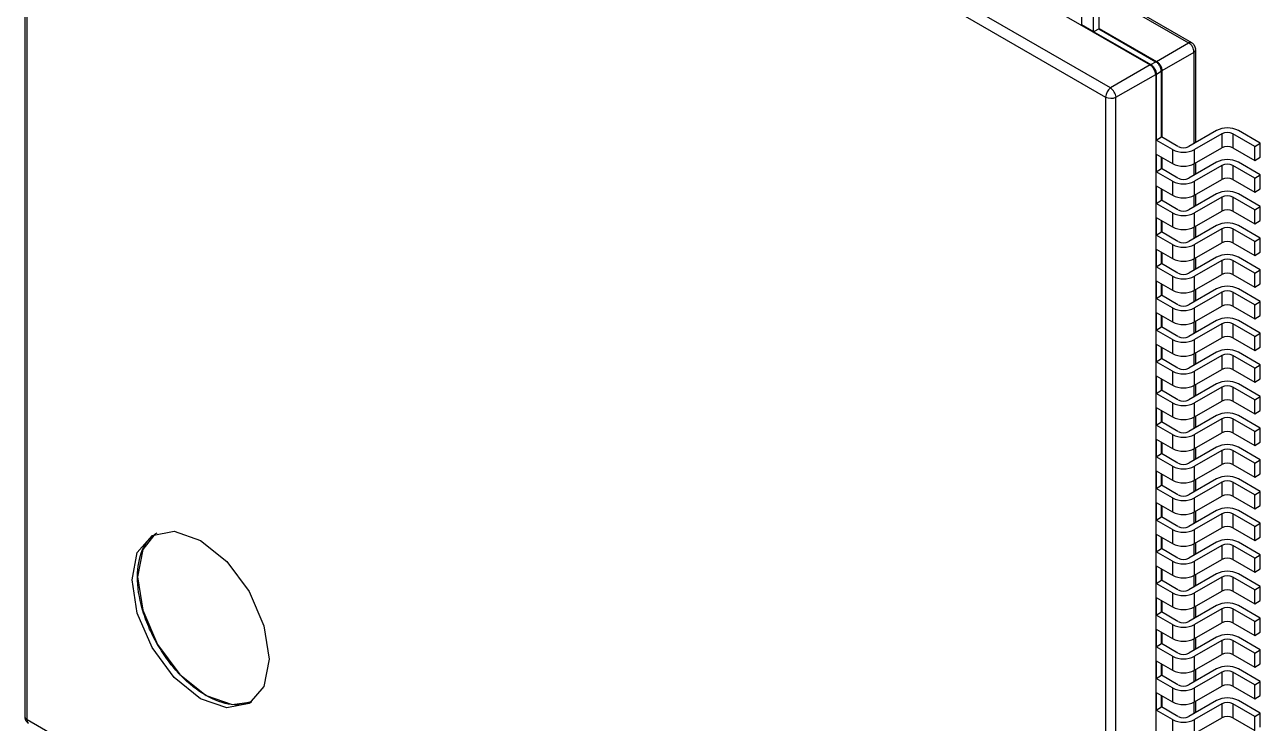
# Paper-space layout 'Layout1' of a CAD drawing. Header units: millimetres. Extents: x 0 to 841, y 0 to 594.
# Drawn here: x 490.45 to 522.3, y 153.43 to 171.45 of the extents above; entities that cross this region are included whole.
import ezdxf

# ---------------------------------------------------------------- set-up
doc = ezdxf.new("R2010")
doc.units = ezdxf.units.MM
doc.layers.get('0').update_dxf_attribs({"lineweight": 50})

psp = doc.layouts.get("Layout1")

# ---------------------------------------------------------------- linework, layer by layer
at = {"color": 18, "linetype": 'Continuous', "lineweight": 25, "true_color": 0x000000}
for p, q in [((491.467, 186.575), (519.469, 170.411)), ((490.453, 185.718), (490.453, 153.608)), ((518.445, 169.819), (490.638, 185.872)), ((490.512, 185.636), (518.318, 169.584)), ((490.512, 153.526), (490.512, 185.636)), ((518.417, 172.156), (520.454, 170.979)), ((520.54, 170.982), (518.462, 172.181)), ((517.694, 171.934), (517.694, 171.444)), ((518.005, 171.265), (518.005, 171.755)), ((518.147, 171.346), (518.147, 171.836)), ((518.005, 171.265), (517.694, 171.444)), ((518.147, 171.346), (518.005, 171.265)), ((518.013, 171.269), (519.484, 170.42)), ((518.139, 171.342), (519.61, 170.493)), ((518.147, 171.354), (519.625, 170.501)), ((519.625, 170.501), (520.454, 170.979)), ((520.595, 170.736), (519.766, 170.257)), ((520.595, 170.736), (520.595, 168.383)), ((520.64, 168.409), (520.64, 170.808)), ((519.469, 170.411), (518.445, 169.819)), ((519.469, 170.411), (519.484, 170.42)), ((519.484, 170.42), (519.61, 170.493)), ((519.61, 170.493), (519.625, 170.501)), ((518.585, 169.576), (519.61, 170.167)), ((519.625, 170.175), (519.61, 170.167)), ((519.61, 170.167), (519.61, 137.832)), ((519.625, 170.175), (519.752, 170.248)), ((519.625, 168.477), (519.625, 170.175)), ((519.766, 170.257), (519.752, 170.248)), ((519.752, 170.248), (519.752, 168.55)), ((519.766, 170.257), (519.766, 168.55)), ((518.318, 169.584), (518.318, 137.474)), ((518.585, 137.466), (518.585, 169.576)), ((519.618, 168.472), (519.759, 168.554)), ((520.183, 168.309), (519.759, 168.554)), ((521.173, 168.717), (520.466, 168.309)), ((521.315, 168.636), (520.608, 168.227)), ((521.315, 168.636), (521.315, 168.276)), ((522.163, 168.309), (521.598, 168.636)), ((521.598, 168.636), (521.598, 168.276)), ((522.305, 168.391), (521.739, 168.717)), ((520.042, 168.227), (519.618, 168.472)), ((519.618, 168.113), (519.618, 168.472)), ((520.042, 168.227), (520.042, 167.868)), ((520.608, 167.868), (521.315, 168.276)), ((520.608, 167.868), (520.608, 168.227)), ((521.598, 168.276), (522.163, 167.95)), ((522.163, 168.309), (522.305, 168.391)), ((522.163, 167.95), (522.163, 168.309)), ((522.305, 168.031), (522.305, 168.391)), ((519.618, 168.113), (520.042, 167.868)), ((519.625, 167.66), (519.625, 168.109)), ((519.752, 168.036), (519.752, 167.733)), ((519.766, 168.028), (519.766, 167.734)), ((521.173, 167.901), (520.466, 167.492)), ((520.595, 167.861), (520.595, 167.567)), ((520.64, 167.593), (520.64, 167.887)), ((522.305, 167.574), (521.739, 167.901)), ((522.163, 167.95), (522.305, 168.031)), ((519.618, 167.656), (519.759, 167.737)), ((520.042, 167.411), (519.618, 167.656)), ((519.618, 167.296), (519.618, 167.656)), ((520.183, 167.492), (519.759, 167.737)), ((521.315, 167.819), (520.608, 167.411)), ((521.315, 167.819), (521.315, 167.46)), ((522.163, 167.492), (521.598, 167.819)), ((521.598, 167.819), (521.598, 167.46)), ((522.163, 167.492), (522.305, 167.574)), ((522.305, 167.215), (522.305, 167.574)), ((519.618, 167.296), (520.042, 167.052)), ((519.625, 166.844), (519.625, 167.292)), ((520.042, 167.411), (520.042, 167.052)), ((520.608, 167.052), (521.315, 167.46)), ((520.608, 167.052), (520.608, 167.411)), ((521.598, 167.46), (522.163, 167.133)), ((522.163, 167.133), (522.163, 167.492)), ((519.618, 166.839), (519.759, 166.921)), ((519.752, 167.219), (519.752, 166.917)), ((520.183, 166.676), (519.759, 166.921)), ((519.766, 167.211), (519.766, 166.917)), ((521.173, 167.084), (520.466, 166.676)), ((520.595, 167.045), (520.595, 166.75)), ((521.315, 167.003), (520.608, 166.594)), ((520.64, 166.776), (520.64, 167.07)), ((521.315, 167.003), (521.315, 166.643)), ((522.163, 166.676), (521.598, 167.003)), ((521.598, 167.003), (521.598, 166.643)), ((522.305, 166.758), (521.739, 167.084)), ((522.163, 167.133), (522.305, 167.215)), ((520.042, 166.594), (519.618, 166.839)), ((519.618, 166.48), (519.618, 166.839)), ((520.042, 166.594), (520.042, 166.235)), ((520.608, 166.235), (521.315, 166.643)), ((520.608, 166.235), (520.608, 166.594)), ((521.598, 166.643), (522.163, 166.317)), ((522.163, 166.676), (522.305, 166.758)), ((522.163, 166.317), (522.163, 166.676)), ((522.305, 166.398), (522.305, 166.758)), ((519.618, 166.48), (520.042, 166.235)), ((519.625, 166.027), (519.625, 166.476)), ((519.752, 166.403), (519.752, 166.1)), ((519.766, 166.395), (519.766, 166.101)), ((521.173, 166.268), (520.466, 165.859)), ((522.305, 165.941), (521.739, 166.268)), ((522.163, 166.317), (522.305, 166.398)), ((519.618, 166.023), (519.759, 166.104)), ((520.042, 165.778), (519.618, 166.023)), ((519.618, 165.663), (519.618, 166.023)), ((520.183, 165.859), (519.759, 166.104)), ((520.595, 166.228), (520.595, 165.934)), ((521.315, 166.186), (520.608, 165.778)), ((520.64, 165.959), (520.64, 166.253)), ((521.315, 166.186), (521.315, 165.827)), ((522.163, 165.859), (521.598, 166.186)), ((521.598, 166.186), (521.598, 165.827)), ((519.618, 165.663), (520.042, 165.418)), ((519.625, 165.21), (519.625, 165.659)), ((520.042, 165.778), (520.042, 165.418)), ((520.608, 165.418), (521.315, 165.827)), ((520.608, 165.418), (520.608, 165.778)), ((521.598, 165.827), (522.163, 165.5)), ((522.163, 165.859), (522.305, 165.941)), ((522.163, 165.5), (522.163, 165.859)), ((522.305, 165.582), (522.305, 165.941)), ((519.752, 165.586), (519.752, 165.284)), ((519.766, 165.578), (519.766, 165.284)), ((521.173, 165.451), (520.466, 165.043)), ((520.595, 165.412), (520.595, 165.117)), ((521.315, 165.369), (520.608, 164.961)), ((520.64, 165.143), (520.64, 165.437)), ((521.315, 165.369), (521.315, 165.01)), ((522.163, 165.043), (521.598, 165.369)), ((521.598, 165.369), (521.598, 165.01)), ((522.305, 165.125), (521.739, 165.451)), ((522.163, 165.5), (522.305, 165.582)), ((519.618, 165.206), (519.759, 165.288)), ((520.042, 164.961), (519.618, 165.206)), ((519.618, 164.847), (519.618, 165.206)), ((520.183, 165.043), (519.759, 165.288)), ((520.608, 164.602), (521.315, 165.01)), ((521.598, 165.01), (522.163, 164.684)), ((522.163, 165.043), (522.305, 165.125)), ((522.163, 164.684), (522.163, 165.043)), ((522.305, 164.765), (522.305, 165.125)), ((519.618, 164.847), (520.042, 164.602)), ((519.625, 164.394), (519.625, 164.843)), ((519.752, 164.77), (519.752, 164.467)), ((519.766, 164.761), (519.766, 164.467)), ((520.042, 164.961), (520.042, 164.602)), ((520.608, 164.602), (520.608, 164.961)), ((522.163, 164.684), (522.305, 164.765)), ((519.618, 164.39), (519.759, 164.471)), ((520.042, 164.145), (519.618, 164.39)), ((519.618, 164.03), (519.618, 164.39)), ((520.183, 164.226), (519.759, 164.471)), ((521.173, 164.635), (520.466, 164.226)), ((520.595, 164.595), (520.595, 164.301)), ((521.315, 164.553), (520.608, 164.145)), ((520.64, 164.326), (520.64, 164.62)), ((521.315, 164.553), (521.315, 164.194)), ((522.163, 164.226), (521.598, 164.553)), ((521.598, 164.553), (521.598, 164.194)), ((522.305, 164.308), (521.739, 164.635)), ((520.042, 164.145), (520.042, 163.785)), ((520.608, 163.785), (521.315, 164.194)), ((520.608, 163.785), (520.608, 164.145)), ((521.598, 164.194), (522.163, 163.867)), ((522.163, 164.226), (522.305, 164.308)), ((522.163, 163.867), (522.163, 164.226)), ((522.305, 163.949), (522.305, 164.308)), ((519.618, 164.03), (520.042, 163.785)), ((519.625, 163.577), (519.625, 164.026)), ((519.752, 163.953), (519.752, 163.65)), ((519.766, 163.945), (519.766, 163.651)), ((521.173, 163.818), (520.466, 163.41)), ((520.595, 163.778), (520.595, 163.484)), ((521.315, 163.736), (520.608, 163.328)), ((520.64, 163.51), (520.64, 163.804)), ((521.315, 163.736), (521.315, 163.377)), ((522.163, 163.41), (521.598, 163.736)), ((521.598, 163.736), (521.598, 163.377)), ((522.305, 163.491), (521.739, 163.818)), ((522.163, 163.867), (522.305, 163.949)), ((519.618, 163.573), (519.759, 163.655)), ((520.042, 163.328), (519.618, 163.573)), ((519.618, 163.214), (519.618, 163.573)), ((520.183, 163.41), (519.759, 163.655)), ((522.163, 163.41), (522.305, 163.491)), ((522.163, 163.051), (522.163, 163.41)), ((522.305, 163.132), (522.305, 163.491)), ((519.618, 163.214), (520.042, 162.969)), ((519.625, 162.761), (519.625, 163.21)), ((519.752, 163.136), (519.752, 162.834)), ((519.766, 163.128), (519.766, 162.834)), ((520.042, 163.328), (520.042, 162.969)), ((520.608, 162.969), (521.315, 163.377)), ((520.608, 162.969), (520.608, 163.328)), ((521.598, 163.377), (522.163, 163.051)), ((522.163, 163.051), (522.305, 163.132)), ((519.618, 162.757), (519.759, 162.838)), ((520.183, 162.593), (519.759, 162.838)), ((521.173, 163.001), (520.466, 162.593)), ((520.595, 162.962), (520.595, 162.668)), ((521.315, 162.92), (520.608, 162.512)), ((520.64, 162.693), (520.64, 162.987)), ((521.315, 162.92), (521.315, 162.561)), ((522.163, 162.593), (521.598, 162.92)), ((521.598, 162.92), (521.598, 162.561)), ((522.305, 162.675), (521.739, 163.001)), ((520.042, 162.512), (519.618, 162.757)), ((519.618, 162.397), (519.618, 162.757)), ((520.042, 162.512), (520.042, 162.152)), ((520.608, 162.152), (521.315, 162.561)), ((520.608, 162.152), (520.608, 162.512)), ((521.598, 162.561), (522.163, 162.234)), ((522.163, 162.593), (522.305, 162.675)), ((522.163, 162.234), (522.163, 162.593)), ((522.305, 162.316), (522.305, 162.675)), ((519.618, 162.397), (520.042, 162.152)), ((519.625, 161.944), (519.625, 162.393)), ((519.752, 162.32), (519.752, 162.017)), ((519.766, 162.312), (519.766, 162.018)), ((521.173, 162.185), (520.466, 161.777)), ((520.595, 162.145), (520.595, 161.851)), ((520.64, 161.877), (520.64, 162.171)), ((522.305, 161.858), (521.739, 162.185)), ((522.163, 162.234), (522.305, 162.316)), ((519.618, 161.94), (519.759, 162.022)), ((520.042, 161.695), (519.618, 161.94)), ((519.618, 161.581), (519.618, 161.94)), ((520.183, 161.777), (519.759, 162.022)), ((521.315, 162.103), (520.608, 161.695)), ((521.315, 162.103), (521.315, 161.744)), ((522.163, 161.777), (521.598, 162.103)), ((521.598, 162.103), (521.598, 161.744)), ((522.163, 161.777), (522.305, 161.858)), ((522.305, 161.499), (522.305, 161.858)), ((519.618, 161.581), (520.042, 161.336)), ((519.625, 161.128), (519.625, 161.576)), ((519.752, 161.503), (519.752, 161.201)), ((519.766, 161.495), (519.766, 161.201)), ((520.042, 161.695), (520.042, 161.336)), ((520.608, 161.336), (521.315, 161.744)), ((520.608, 161.336), (520.608, 161.695)), ((521.598, 161.744), (522.163, 161.417)), ((522.163, 161.417), (522.163, 161.777)), ((522.163, 161.417), (522.305, 161.499)), ((519.618, 161.123), (519.759, 161.205)), ((520.183, 160.96), (519.759, 161.205)), ((521.173, 161.368), (520.466, 160.96)), ((520.595, 161.329), (520.595, 161.034)), ((521.315, 161.287), (520.608, 160.879)), ((520.64, 161.06), (520.64, 161.354)), ((521.315, 161.287), (521.315, 160.927)), ((522.163, 160.96), (521.598, 161.287)), ((521.598, 161.287), (521.598, 160.927)), ((522.305, 161.042), (521.739, 161.368)), ((520.042, 160.879), (519.618, 161.123)), ((519.618, 160.764), (519.618, 161.123)), ((520.042, 160.879), (520.042, 160.519)), ((520.608, 160.519), (521.315, 160.927)), ((520.608, 160.519), (520.608, 160.879)), ((521.598, 160.927), (522.163, 160.601)), ((522.163, 160.96), (522.305, 161.042)), ((522.163, 160.601), (522.163, 160.96)), ((522.305, 160.683), (522.305, 161.042)), ((519.618, 160.764), (520.042, 160.519)), ((519.625, 160.311), (519.625, 160.76)), ((519.752, 160.687), (519.752, 160.384)), ((519.766, 160.679), (519.766, 160.385)), ((521.173, 160.552), (520.466, 160.144)), ((520.64, 160.244), (520.64, 160.538)), ((522.305, 160.225), (521.739, 160.552)), ((522.163, 160.601), (522.305, 160.683)), ((519.618, 160.307), (519.759, 160.389)), ((520.042, 160.062), (519.618, 160.307)), ((519.618, 159.948), (519.618, 160.307)), ((520.183, 160.144), (519.759, 160.389)), ((520.595, 160.512), (520.595, 160.218)), ((521.315, 160.47), (520.608, 160.062)), ((521.315, 160.47), (521.315, 160.111)), ((522.163, 160.144), (521.598, 160.47)), ((521.598, 160.47), (521.598, 160.111)), ((522.163, 160.144), (522.305, 160.225)), ((522.305, 159.866), (522.305, 160.225)), ((519.618, 159.948), (520.042, 159.703)), ((519.625, 159.495), (519.625, 159.943)), ((520.042, 160.062), (520.042, 159.703)), ((520.608, 159.703), (521.315, 160.111)), ((520.608, 159.703), (520.608, 160.062)), ((521.598, 160.111), (522.163, 159.784)), ((522.163, 159.784), (522.163, 160.144)), ((519.752, 159.87), (519.752, 159.568)), ((519.766, 159.862), (519.766, 159.568)), ((521.173, 159.735), (520.466, 159.327)), ((520.595, 159.696), (520.595, 159.401)), ((521.315, 159.654), (520.608, 159.245)), ((520.64, 159.427), (520.64, 159.721)), ((521.315, 159.654), (521.315, 159.294)), ((522.163, 159.327), (521.598, 159.654)), ((521.598, 159.654), (521.598, 159.294)), ((522.305, 159.409), (521.739, 159.735)), ((522.163, 159.784), (522.305, 159.866)), ((519.618, 159.49), (519.759, 159.572)), ((520.042, 159.245), (519.618, 159.49)), ((519.618, 159.131), (519.618, 159.49)), ((520.183, 159.327), (519.759, 159.572)), ((520.608, 158.886), (521.315, 159.294)), ((521.598, 159.294), (522.163, 158.968)), ((522.163, 159.327), (522.305, 159.409)), ((522.163, 158.968), (522.163, 159.327)), ((522.305, 159.049), (522.305, 159.409)), ((519.618, 159.131), (520.042, 158.886)), ((519.625, 158.678), (519.625, 159.127)), ((519.752, 159.054), (519.752, 158.751)), ((519.766, 159.046), (519.766, 158.752)), ((520.042, 159.245), (520.042, 158.886)), ((520.608, 158.886), (520.608, 159.245)), ((522.163, 158.968), (522.305, 159.049)), ((519.618, 158.674), (519.759, 158.755)), ((520.042, 158.429), (519.618, 158.674)), ((519.618, 158.315), (519.618, 158.674)), ((520.183, 158.511), (519.759, 158.755)), ((521.173, 158.919), (520.466, 158.511)), ((520.595, 158.879), (520.595, 158.585)), ((521.315, 158.837), (520.608, 158.429)), ((520.64, 158.611), (520.64, 158.905)), ((521.315, 158.837), (521.315, 158.478)), ((522.163, 158.511), (521.598, 158.837)), ((521.598, 158.837), (521.598, 158.478)), ((522.305, 158.592), (521.739, 158.919)), ((519.618, 158.315), (520.042, 158.07)), ((519.625, 157.862), (519.625, 158.31)), ((520.042, 158.429), (520.042, 158.07)), ((520.608, 158.07), (521.315, 158.478)), ((520.608, 158.07), (520.608, 158.429)), ((521.598, 158.478), (522.163, 158.151)), ((522.163, 158.511), (522.305, 158.592)), ((522.163, 158.151), (522.163, 158.511)), ((522.305, 158.233), (522.305, 158.592)), ((519.752, 158.237), (519.752, 157.935)), ((519.766, 158.229), (519.766, 157.935)), ((521.173, 158.102), (520.466, 157.694)), ((520.595, 158.063), (520.595, 157.768)), ((521.315, 158.021), (520.608, 157.612)), ((520.64, 157.794), (520.64, 158.088)), ((521.315, 158.021), (521.315, 157.661)), ((522.163, 157.694), (521.598, 158.021)), ((521.598, 158.021), (521.598, 157.661)), ((522.305, 157.776), (521.739, 158.102)), ((522.163, 158.151), (522.305, 158.233)), ((519.618, 157.857), (519.759, 157.939)), ((520.042, 157.612), (519.618, 157.857)), ((519.618, 157.498), (519.618, 157.857)), ((520.183, 157.694), (519.759, 157.939)), ((522.163, 157.694), (522.305, 157.776)), ((522.163, 157.335), (522.163, 157.694)), ((522.305, 157.416), (522.305, 157.776)), ((519.618, 157.498), (520.042, 157.253)), ((519.625, 157.045), (519.625, 157.494)), ((519.752, 157.421), (519.752, 157.118)), ((519.766, 157.413), (519.766, 157.119)), ((520.042, 157.612), (520.042, 157.253)), ((520.608, 157.253), (521.315, 157.661)), ((520.608, 157.253), (520.608, 157.612)), ((521.598, 157.661), (522.163, 157.335)), ((522.163, 157.335), (522.305, 157.416)), ((519.618, 157.041), (519.759, 157.122)), ((520.042, 156.796), (519.618, 157.041)), ((519.618, 156.681), (519.618, 157.041)), ((520.183, 156.877), (519.759, 157.122)), ((521.173, 157.286), (520.466, 156.877)), ((520.595, 157.246), (520.595, 156.952)), ((521.315, 157.204), (520.608, 156.796)), ((520.64, 156.978), (520.64, 157.271)), ((521.315, 157.204), (521.315, 156.845)), ((522.163, 156.877), (521.598, 157.204)), ((521.598, 157.204), (521.598, 156.845)), ((522.305, 156.959), (521.739, 157.286)), ((520.042, 156.796), (520.042, 156.437)), ((520.608, 156.437), (521.315, 156.845)), ((520.608, 156.437), (520.608, 156.796)), ((521.598, 156.845), (522.163, 156.518)), ((522.163, 156.877), (522.305, 156.959)), ((522.163, 156.518), (522.163, 156.877)), ((522.305, 156.6), (522.305, 156.959)), ((519.618, 156.681), (520.042, 156.437)), ((519.625, 156.228), (519.625, 156.677)), ((519.752, 156.604), (519.752, 156.302)), ((519.766, 156.596), (519.766, 156.302)), ((521.173, 156.469), (520.466, 156.061)), ((520.595, 156.43), (520.595, 156.135)), ((520.64, 156.161), (520.64, 156.455)), ((522.305, 156.143), (521.739, 156.469)), ((522.163, 156.518), (522.305, 156.6)), ((519.618, 156.224), (519.759, 156.306)), ((520.042, 155.979), (519.618, 156.224)), ((519.618, 155.865), (519.618, 156.224)), ((520.183, 156.061), (519.759, 156.306)), ((521.315, 156.387), (520.608, 155.979)), ((521.315, 156.387), (521.315, 156.028)), ((522.163, 156.061), (521.598, 156.387)), ((521.598, 156.387), (521.598, 156.028)), ((522.163, 156.061), (522.305, 156.143)), ((522.305, 155.783), (522.305, 156.143)), ((519.618, 155.865), (520.042, 155.62)), ((519.625, 155.412), (519.625, 155.861)), ((519.752, 155.788), (519.752, 155.485)), ((519.766, 155.779), (519.766, 155.485)), ((520.042, 155.979), (520.042, 155.62)), ((520.608, 155.62), (521.315, 156.028)), ((520.608, 155.62), (520.608, 155.979)), ((521.598, 156.028), (522.163, 155.702)), ((522.163, 155.702), (522.163, 156.061)), ((522.163, 155.702), (522.305, 155.783)), ((519.618, 155.408), (519.759, 155.489)), ((520.183, 155.244), (519.759, 155.489)), ((521.173, 155.653), (520.466, 155.244)), ((520.595, 155.613), (520.595, 155.319)), ((521.315, 155.571), (520.608, 155.163)), ((520.64, 155.344), (520.64, 155.638)), ((521.315, 155.571), (521.315, 155.212)), ((522.163, 155.244), (521.598, 155.571)), ((521.598, 155.571), (521.598, 155.212)), ((522.305, 155.326), (521.739, 155.653)), ((520.042, 155.163), (519.618, 155.408)), ((519.618, 155.048), (519.618, 155.408)), ((520.042, 155.163), (520.042, 154.803)), ((520.608, 154.803), (521.315, 155.212)), ((520.608, 154.803), (520.608, 155.163)), ((521.598, 155.212), (522.163, 154.885)), ((522.163, 155.244), (522.305, 155.326)), ((522.163, 154.885), (522.163, 155.244)), ((522.305, 154.967), (522.305, 155.326)), ((519.618, 155.048), (520.042, 154.803)), ((519.625, 154.595), (519.625, 155.044)), ((519.752, 154.971), (519.752, 154.668)), ((519.766, 154.963), (519.766, 154.669)), ((521.173, 154.836), (520.466, 154.428)), ((520.64, 154.528), (520.64, 154.822)), ((522.305, 154.509), (521.739, 154.836)), ((522.163, 154.885), (522.305, 154.967)), ((519.618, 154.591), (519.759, 154.673)), ((520.042, 154.346), (519.618, 154.591)), ((519.618, 154.232), (519.618, 154.591)), ((520.183, 154.428), (519.759, 154.673)), ((520.595, 154.796), (520.595, 154.502)), ((521.315, 154.754), (520.608, 154.346)), ((521.315, 154.754), (521.315, 154.395)), ((522.163, 154.428), (521.598, 154.754)), ((521.598, 154.754), (521.598, 154.395)), ((522.163, 154.428), (522.305, 154.509)), ((522.305, 154.15), (522.305, 154.509)), ((519.618, 154.232), (520.042, 153.987)), ((519.625, 153.779), (519.625, 154.228)), ((520.042, 154.346), (520.042, 153.987)), ((520.608, 153.987), (521.315, 154.395)), ((520.608, 153.987), (520.608, 154.346)), ((521.598, 154.395), (522.163, 154.069)), ((522.163, 154.069), (522.163, 154.428)), ((519.618, 153.775), (519.759, 153.856)), ((519.752, 154.154), (519.752, 153.852)), ((520.183, 153.611), (519.759, 153.856)), ((519.766, 154.146), (519.766, 153.852)), ((521.173, 154.02), (520.466, 153.611)), ((520.595, 153.98), (520.595, 153.686)), ((521.315, 153.938), (520.608, 153.53)), ((520.64, 153.711), (520.64, 154.005)), ((521.315, 153.938), (521.315, 153.579)), ((522.163, 153.611), (521.598, 153.938)), ((521.598, 153.938), (521.598, 153.579)), ((522.305, 153.693), (521.739, 154.02)), ((522.163, 154.069), (522.305, 154.15)), ((518.318, 137.474), (490.512, 153.526)), ((520.042, 153.53), (519.618, 153.775)), ((519.618, 153.415), (519.618, 153.775)), ((520.042, 153.53), (520.042, 153.17)), ((520.608, 153.17), (521.315, 153.579)), ((520.608, 153.17), (520.608, 153.53)), ((521.598, 153.579), (522.163, 153.252)), ((522.163, 153.611), (522.305, 153.693)), ((522.163, 153.252), (522.163, 153.611)), ((522.305, 153.334), (522.305, 153.693))]:
    psp.add_line(p, q, dxfattribs=at)
at = {"color": 18, "linetype": 'Continuous', "lineweight": 25, "true_color": 0x000000, "flags": 128}
for points in [[(494.987, 158.152), (495.663, 157.606), (496.237, 156.832), (496.62, 155.949), (496.755, 155.09), (496.62, 154.386), (496.237, 153.945), (495.663, 153.834), (494.987, 154.069), (494.31, 154.615), (493.737, 155.389), (493.354, 156.272), (493.219, 157.131), (493.354, 157.835), (493.737, 158.276), (494.31, 158.387), (494.987, 158.152)], [(493.81, 158.313), (493.495, 157.916), (493.36, 157.213), (493.495, 156.354), (493.878, 155.47), (494.452, 154.697), (495.128, 154.151), (495.805, 153.916), (496.305, 153.99)]]:
    psp.add_lwpolyline(points, dxfattribs=at)
at = {"color": 18, "linetype": 'Continuous', "lineweight": 25, "true_color": 0x000000}
for centre, radius, start, end in [((520.499, 170.899), 0.0916, 63.7751, 119.239), ((520.331, 170.746), 0.264, 357.847, 62.1506), ((520.548, 170.814), 0.0915, 300.7169, 356.4392), ((518.629, 169.568), 0.311, 126.2937, 177.1721), ((518.206, 169.519), 0.384, 8.5168, 51.4807), ((518.46, 169.861), 0.311, 242.83, 293.7073), ((521.456, 168.171), 0.615, 62.612, 117.3874), ((521.456, 168.363), 0.307, 62.612, 117.3874), ((520.325, 168.773), 0.615, 242.6089, 297.393), ((520.325, 168.582), 0.307, 242.6058, 297.3985), ((521.456, 168.003), 0.307, 62.612, 117.3874), ((520.325, 168.414), 0.615, 242.6089, 297.393), ((521.456, 167.355), 0.615, 62.612, 117.3874), ((521.456, 167.546), 0.307, 62.612, 117.3874), ((520.325, 167.957), 0.615, 242.6089, 297.393), ((520.325, 167.765), 0.307, 242.6058, 297.3985), ((521.456, 167.187), 0.307, 62.612, 117.3874), ((520.325, 167.597), 0.615, 242.6089, 297.393), ((521.456, 166.538), 0.615, 62.612, 117.3874), ((521.456, 166.73), 0.307, 62.612, 117.3874), ((520.325, 167.14), 0.615, 242.6089, 297.393), ((520.325, 166.949), 0.307, 242.6058, 297.3985), ((521.456, 166.37), 0.307, 62.612, 117.3874), ((521.456, 165.722), 0.615, 62.612, 117.3874), ((520.325, 166.781), 0.615, 242.6089, 297.393), ((521.456, 165.913), 0.307, 62.612, 117.3874), ((520.325, 166.324), 0.615, 242.6089, 297.393), ((520.325, 166.132), 0.307, 242.6058, 297.3985), ((521.456, 165.554), 0.307, 62.612, 117.3874), ((520.325, 165.964), 0.615, 242.6089, 297.393), ((521.456, 164.905), 0.615, 62.612, 117.3874), ((521.456, 165.096), 0.307, 62.612, 117.3874), ((520.325, 165.316), 0.307, 242.6058, 297.3985), ((521.456, 164.737), 0.307, 62.612, 117.3874), ((520.325, 165.507), 0.615, 242.6089, 297.393), ((521.456, 164.089), 0.615, 62.612, 117.3874), ((520.325, 165.148), 0.615, 242.6089, 297.393), ((521.456, 164.28), 0.307, 62.612, 117.3874), ((520.325, 164.691), 0.615, 242.6089, 297.393), ((520.325, 164.499), 0.307, 242.6058, 297.3985), ((521.456, 163.921), 0.307, 62.612, 117.3874), ((520.325, 164.331), 0.615, 242.6089, 297.393), ((521.456, 163.272), 0.615, 62.612, 117.3874), ((521.456, 163.463), 0.307, 62.612, 117.3874), ((520.325, 163.683), 0.307, 242.6058, 297.3985), ((521.456, 163.104), 0.307, 62.612, 117.3874), ((520.325, 163.874), 0.615, 242.6089, 297.393), ((520.325, 163.515), 0.615, 242.6089, 297.393), ((521.456, 162.456), 0.615, 62.612, 117.3874), ((521.456, 162.647), 0.307, 62.612, 117.3874), ((520.325, 163.057), 0.615, 242.6089, 297.393), ((520.325, 162.866), 0.307, 242.6058, 297.3985), ((521.456, 162.288), 0.307, 62.612, 117.3874), ((520.325, 162.698), 0.615, 242.6089, 297.393), ((521.456, 161.639), 0.615, 62.612, 117.3874), ((521.456, 161.83), 0.307, 62.612, 117.3874), ((520.325, 162.241), 0.615, 242.6089, 297.393), ((520.325, 162.05), 0.307, 242.6058, 297.3985), ((521.456, 161.471), 0.307, 62.612, 117.3874), ((520.325, 161.882), 0.615, 242.6089, 297.393), ((521.456, 160.822), 0.615, 62.612, 117.3874), ((521.456, 161.014), 0.307, 62.612, 117.3874), ((520.325, 161.424), 0.615, 242.6089, 297.393), ((520.325, 161.233), 0.307, 242.6058, 297.3985), ((521.456, 160.654), 0.307, 62.612, 117.3874), ((521.456, 160.006), 0.615, 62.612, 117.3874), ((520.325, 161.065), 0.615, 242.6089, 297.393), ((521.456, 160.197), 0.307, 62.612, 117.3874), ((520.325, 160.608), 0.615, 242.6089, 297.393), ((520.325, 160.416), 0.307, 242.6058, 297.3985), ((521.456, 159.838), 0.307, 62.612, 117.3874), ((520.325, 160.249), 0.615, 242.6089, 297.393), ((521.456, 159.189), 0.615, 62.612, 117.3874), ((521.456, 159.381), 0.307, 62.612, 117.3874), ((520.325, 159.6), 0.307, 242.6058, 297.3985), ((521.456, 159.021), 0.307, 62.612, 117.3874), ((520.325, 159.791), 0.615, 242.6089, 297.393), ((521.456, 158.373), 0.615, 62.612, 117.3874), ((520.325, 159.432), 0.615, 242.6089, 297.393), ((521.456, 158.564), 0.307, 62.612, 117.3874), ((520.325, 158.975), 0.615, 242.6089, 297.393), ((520.325, 158.783), 0.307, 242.6058, 297.3985), ((521.456, 158.205), 0.307, 62.612, 117.3874), ((520.325, 158.615), 0.615, 242.6089, 297.393), ((521.456, 157.556), 0.615, 62.612, 117.3874), ((521.456, 157.748), 0.307, 62.612, 117.3874), ((520.325, 157.967), 0.307, 242.6058, 297.3985), ((521.456, 157.388), 0.307, 62.612, 117.3874), ((520.325, 158.158), 0.615, 242.6089, 297.393), ((521.456, 156.74), 0.615, 62.612, 117.3874), ((520.325, 157.799), 0.615, 242.6089, 297.393), ((521.456, 156.931), 0.307, 62.612, 117.3874), ((520.325, 157.342), 0.615, 242.6089, 297.393), ((520.325, 157.15), 0.307, 242.6058, 297.3985), ((521.456, 156.572), 0.307, 62.612, 117.3874), ((520.325, 156.982), 0.615, 242.6089, 297.393), ((521.456, 155.923), 0.615, 62.612, 117.3874), ((521.456, 156.115), 0.307, 62.612, 117.3874), ((520.325, 156.525), 0.615, 242.6089, 297.393), ((520.325, 156.334), 0.307, 242.6058, 297.3985), ((521.456, 155.755), 0.307, 62.612, 117.3874), ((520.325, 156.166), 0.615, 242.6089, 297.393), ((521.456, 155.107), 0.615, 62.612, 117.3874), ((521.456, 155.298), 0.307, 62.612, 117.3874), ((520.325, 155.709), 0.615, 242.6089, 297.393), ((520.325, 155.517), 0.307, 242.6058, 297.3985), ((521.456, 154.939), 0.307, 62.612, 117.3874), ((520.325, 155.349), 0.615, 242.6089, 297.393), ((521.456, 154.29), 0.615, 62.612, 117.3874), ((521.456, 154.481), 0.307, 62.612, 117.3874), ((520.325, 154.892), 0.615, 242.6089, 297.393), ((520.325, 154.701), 0.307, 242.6058, 297.3985), ((521.456, 154.122), 0.307, 62.612, 117.3874), ((520.325, 154.533), 0.615, 242.6089, 297.393), ((521.456, 153.474), 0.615, 62.612, 117.3874), ((521.456, 153.665), 0.307, 62.612, 117.3874), ((490.552, 153.617), 0.0997, 185.4037, 245.913), ((490.608, 153.515), 0.097, 173.1555, 235.5346), ((520.325, 154.075), 0.615, 242.6089, 297.393), ((520.325, 153.884), 0.307, 242.6058, 297.3985), ((521.456, 153.306), 0.307, 62.612, 117.3874)]:
    psp.add_arc(centre, radius, start, end, dxfattribs=at)
for points, knots in [([(520.602, 170.925), (520.586, 170.944), (520.568, 170.967), (520.542, 170.98), (520.539, 170.981)], [0, 0, 0, 0, 0.88391, 1, 1, 1, 1]), ([(520.638, 170.809), (520.638, 170.813), (520.641, 170.834), (520.63, 170.875), (520.612, 170.907), (520.602, 170.925)], [0, 0, 0, 0, 0.109158, 0.50776, 1, 1, 1, 1]), ([(519.61, 170.167), (519.606, 170.188), (519.598, 170.231), (519.564, 170.303), (519.519, 170.368), (519.485, 170.396), (519.469, 170.411)], [0, 0, 0, 0, 0.250015, 0.499995, 0.750041, 1, 1, 1, 1]), ([(519.484, 170.42), (519.502, 170.407), (519.539, 170.38), (519.586, 170.316), (519.619, 170.243), (519.623, 170.198), (519.625, 170.175)], [0, 0, 0, 0, 0.249991, 0.499967, 0.750009, 1, 1, 1, 1]), ([(519.752, 170.248), (519.75, 170.271), (519.745, 170.316), (519.713, 170.389), (519.666, 170.454), (519.629, 170.48), (519.61, 170.493)], [0, 0, 0, 0, 0.249991, 0.500033, 0.750009, 1, 1, 1, 1]), ([(519.625, 170.501), (519.645, 170.488), (519.685, 170.464), (519.733, 170.4), (519.764, 170.327), (519.765, 170.28), (519.766, 170.257)], [0, 0, 0, 0, 0.249959, 0.500005, 0.749985, 1, 1, 1, 1]), ([(496.238, 153.976), (496.192, 153.956), (496.056, 153.898), (495.69, 153.906), (495.128, 154.098), (494.561, 154.553), (494.149, 155.037), (493.868, 155.464), (493.638, 155.922), (493.425, 156.52), (493.316, 157.237), (493.427, 157.824), (493.633, 158.179), (493.789, 158.292), (493.866, 158.347)], [0, 0, 0, 0, 0.0338904, 0.1015059, 0.2256478, 0.3497896, 0.4172636, 0.484879, 0.5523526, 0.6199681, 0.7441096, 0.8682511, 0.9357233, 1, 1, 1, 1]), ([(490.453, 153.607), (490.456, 153.583), (490.461, 153.535), (490.499, 153.473), (490.536, 153.447), (490.553, 153.435)], [0, 0, 0, 0, 0.349776, 0.69304, 1, 1, 1, 1])]:
    psp.add_open_spline(points, degree=3, knots=knots, dxfattribs=at)

doc.saveas('drawing.dxf')
